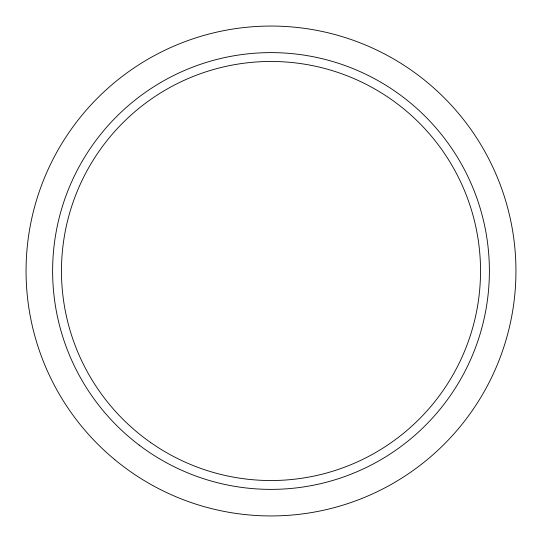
<?xml version="1.0" encoding="UTF-8"?>
<svg xmlns="http://www.w3.org/2000/svg" width="542" height="542" viewBox="0 0 542 542"><rect width="100%" height="100%" fill="white"/><g stroke="black" fill="none" stroke-linecap="round" stroke-linejoin="round"><path stroke-width="0.81" d="M114.504 459.426A244.943 244.943 0 0 0 512.434 312.314A244.943 244.943 0 0 0 186.062 41.253A244.943 244.943 0 0 0 114.504 459.426M150.629 442.502A209.53 209.53 0 0 0 479.711 289.496A209.53 209.53 0 0 0 182.661 81.002A209.53 209.53 0 0 0 150.629 442.502M139.165 445.097A218.385 218.385 0 0 0 487.692 298.12A218.385 218.385 0 0 0 186.143 69.776A218.385 218.385 0 0 0 139.165 445.097"/></g></svg>
